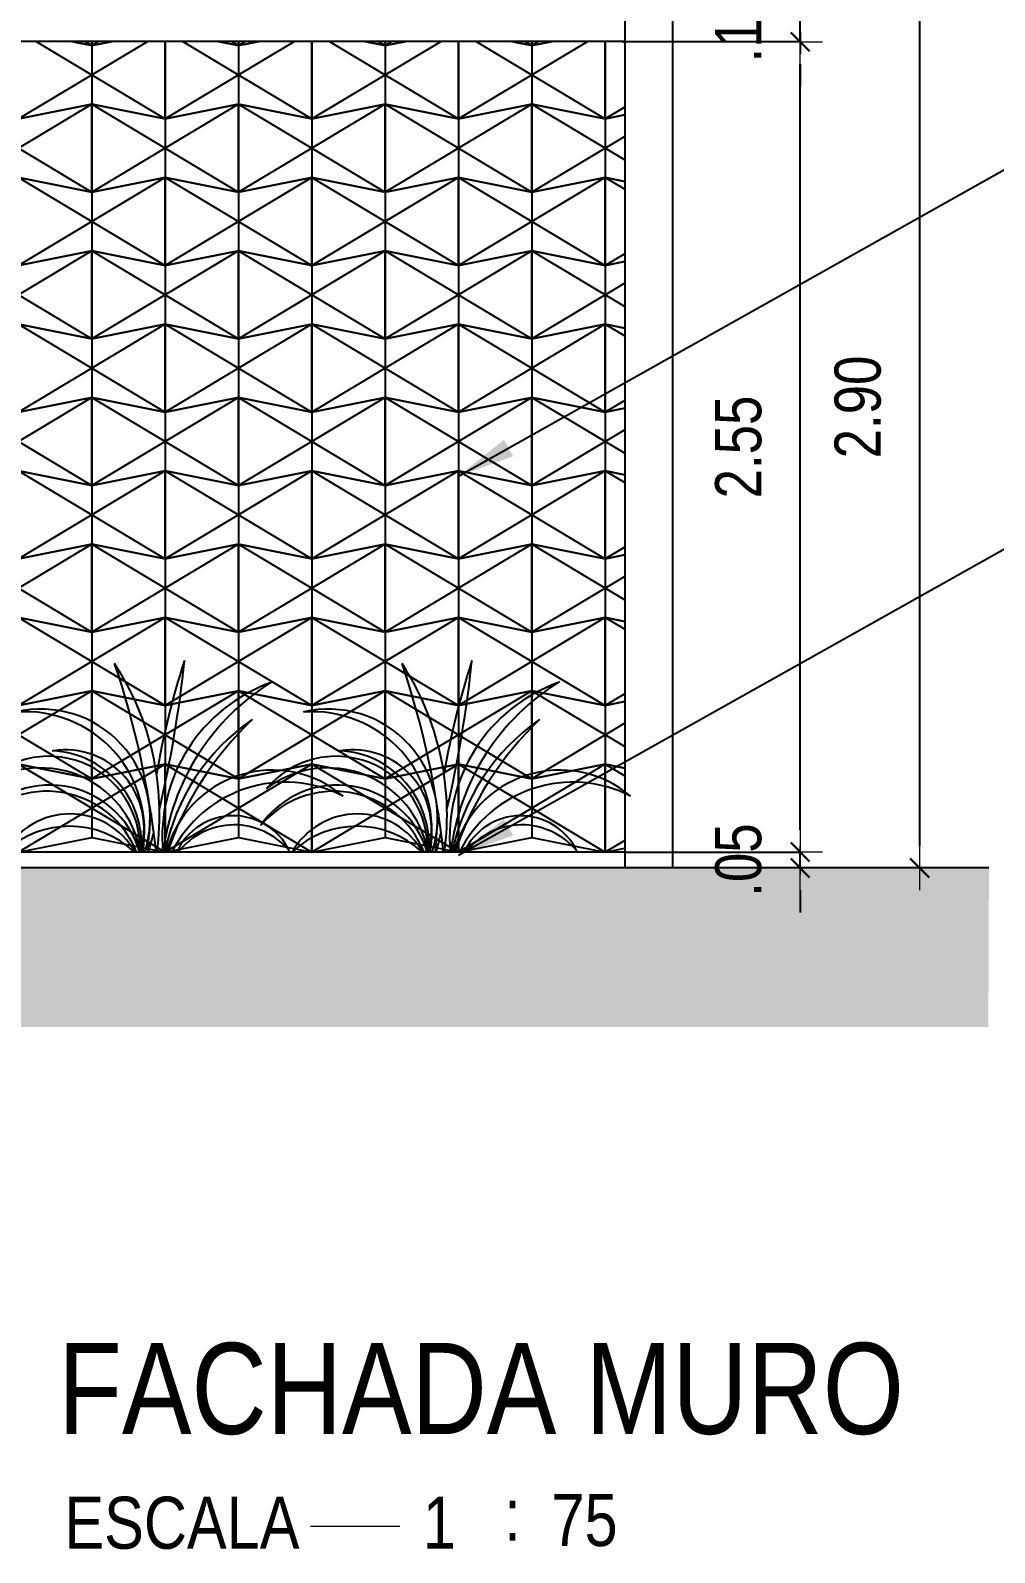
# Model space of a CAD drawing. Header units: millimetres. Extents: x -6300 to 1991, y -4770 to 4545.
# Drawn here: x 1411.972 to 1415.004, y 119.069 to 123.857 of the extents above; entities that cross this region are included whole.
import ezdxf
from ezdxf.enums import TextEntityAlignment as Align

# ---------------------------------------------------------------- set-up
doc = ezdxf.new("R2010")
doc.units = ezdxf.units.MM
doc.header["$LTSCALE"] = 20
doc.header["$MEASUREMENT"] = 0
doc.linetypes.add('CONTINU', pattern=[0])
doc.linetypes.add('HIDDEN2', pattern=[0.1875, 0.125, -0.0625])
doc.layers.get('0').update_dxf_attribs({"linetype": 'CONTINUOUS'})
doc.layers.get('DEFPOINTS').update_dxf_attribs({"linetype": 'CONTINUOUS'})
for name, color, linetype in [('COTA', 7, 'CONTINUOUS'), ('E-txt-g', 3, 'CONTINUOUS'), ('E-TXT-Y', 2, 'CONTINUOUS'), ('PLANTAS', 136, 'CONTINUOUS'), ('TEXTO3', 4, 'CONTINUOUS')]:
    doc.layers.add(name, color=color, linetype=linetype)
for name, color, linetype, lineweight in [('E-Cta-W', 7, 'CONTINUOUS', 20), ('E-Pen-C', 4, 'CONTINUOUS', 15), ('E-Pen-G', 3, 'CONTINUOUS', 30), ('E-Txt-W', 7, 'CONTINUOUS', 20)]:
    doc.layers.add(name, color=color, linetype=linetype, lineweight=lineweight)
doc.styles.add('F2', font='ARIALN.TTF')
doc.dimstyles.new('DIMENSION-1', dxfattribs={"dimtxt": 0.145, "dimasz": 0.07, "dimexe": 1, "dimexo": 0, "dimgap": 0.12, "dimtad": 1, "dimzin": 7, "dimdsep": 46, "dimtxsty": 'F2', "dimblk1": 'TRACO', "dimblk2": 'TRACO', "dimsah": 1, "dimcen": 1, "dimse1": 1, "dimse2": 1, "dimclrd": 4, "dimclre": 256, "dimclrt": 4, "dimadec": 8, "dimazin": 0, "dimtfac": 1, "dimtix": 1, "dimtmove": 2, "dimatfit": 3, "dimldrblk": 'TRACO', "dimfxl": 1, "dimtolj": 1, "dimtzin": 0, "dimarcsym": 0})
doc.dimstyles.get("Standard").update_dxf_attribs({"dimtxt": 0.18, "dimasz": 0.18, "dimexe": 0.18, "dimexo": 0.0625, "dimgap": 0.09, "dimtad": 0, "dimtih": 1, "dimtoh": 1, "dimdec": 4, "dimzin": 0, "dimdsep": 46, "dimtxsty": 'Standard', "dimcen": 0.09, "dimadec": 0, "dimazin": 0, "dimtfac": 1, "dimtdec": 4, "dimtofl": 0, "dimtmove": 0, "dimatfit": 3, "dimfxl": 1, "dimtolj": 1, "dimtzin": 0, "dimarcsym": 0})

# ---------------------------------------------------------------- blocks, each defined once
blk = doc.blocks.new('TRACO')
at = {"layer": 'E-Pen-C'}
for p, q in [((0, 1), (0, -1)), ((-1, 0), (1, 0))]:
    blk.add_line(p, q, dxfattribs=at)
at = {"layer": 'E-Pen-G'}
blk.add_line((-0.424, -0.424), (0.424, 0.424), dxfattribs=at)
blk = doc.blocks.new('*D603')
at = {"layer": 'COTA', "color": 4, "linetype": 'Continuous', "lineweight": -2}
for p, q in [((1414.3927, 121.3423), (1414.3927, 121.4123)), ((1414.3927, 121.2223), (1414.3927, 121.2723)), ((1414.3927, 121.1523), (1414.3927, 121.0823))]:
    blk.add_line(p, q, dxfattribs=at)
at = {"layer": 'DEFPOINTS', "color": 0, "linetype": 'Continuous'}
for p in [(1413.8409, 121.2723), (1414.3927, 121.2723), (1413.9909, 121.2223)]:
    blk.add_point(p, dxfattribs=at)
at = {"layer": 'COTA', "color": 4, "linetype": 'Continuous', "lineweight": -2, "xscale": 0.07, "yscale": 0.07, "zscale": 0.07}
for p, rotation in [((1414.3927, 121.2723), 270), ((1414.3927, 121.2223), 90)]:
    blk.add_blockref('TRACO', p, dxfattribs=dict(at, rotation=rotation))
at = {"layer": 'COTA', "color": 4, "linetype": 'Continuous', "insert": (1414.1987, 121.2473), "char_height": 0.145, "attachment_point": 5, "rotation": 90, "style": 'F2'}
blk.add_mtext('\\A1;.05', dxfattribs=at)
blk = doc.blocks.new('*D604')
at = {"layer": 'COTA', "color": 4, "linetype": 'Continuous', "lineweight": -2}
blk.add_line((1414.3927, 121.3423), (1414.3927, 123.7506), dxfattribs=at)
at = {"layer": 'DEFPOINTS', "color": 0, "linetype": 'Continuous'}
for p in [(1413.838, 123.8206), (1414.3927, 123.8206), (1413.8409, 121.2723)]:
    blk.add_point(p, dxfattribs=at)
at = {"layer": 'COTA', "color": 4, "linetype": 'Continuous', "lineweight": -2, "xscale": 0.07, "yscale": 0.07, "zscale": 0.07}
for p, rotation in [((1414.3927, 123.8206), 90), ((1414.3927, 121.2723), 270)]:
    blk.add_blockref('TRACO', p, dxfattribs=dict(at, rotation=rotation))
at = {"layer": 'COTA', "color": 4, "linetype": 'Continuous', "insert": (1414.1987, 122.5464), "char_height": 0.145, "attachment_point": 5, "rotation": 90, "style": 'F2'}
blk.add_mtext('\\A1;2.55', dxfattribs=at)
blk = doc.blocks.new('*D605')
at = {"layer": 'COTA', "color": 4, "linetype": 'Continuous', "lineweight": -2}
for p, q in [((1414.3927, 123.9923), (1414.3927, 124.0623)), ((1414.3927, 123.8206), (1414.3927, 123.9223)), ((1414.3927, 123.7506), (1414.3927, 123.6806))]:
    blk.add_line(p, q, dxfattribs=at)
at = {"layer": 'DEFPOINTS', "color": 0, "linetype": 'Continuous'}
for p in [(1413.8409, 123.9223), (1414.3927, 123.9223), (1413.838, 123.8206)]:
    blk.add_point(p, dxfattribs=at)
at = {"layer": 'COTA', "color": 4, "linetype": 'Continuous', "lineweight": -2, "xscale": 0.07, "yscale": 0.07, "zscale": 0.07}
for p, rotation in [((1414.3927, 123.9223), 270), ((1414.3927, 123.8206), 90)]:
    blk.add_blockref('TRACO', p, dxfattribs=dict(at, rotation=rotation))
at = {"layer": 'COTA', "color": 4, "linetype": 'Continuous', "insert": (1414.1987, 123.8714), "char_height": 0.145, "attachment_point": 5, "rotation": 90, "style": 'F2'}
blk.add_mtext('\\A1;.10', dxfattribs=at)
blk = doc.blocks.new('*D606')
at = {"layer": 'COTA', "color": 4, "linetype": 'Continuous', "lineweight": -2}
for p, q in [((1414.3927, 124.1923), (1414.3927, 124.2623)), ((1414.3927, 123.9223), (1414.3927, 124.1223)), ((1414.3927, 123.8523), (1414.3927, 123.7823))]:
    blk.add_line(p, q, dxfattribs=at)
at = {"layer": 'DEFPOINTS', "color": 0, "linetype": 'Continuous'}
for p in [(1413.8409, 124.1223), (1414.3927, 124.1223), (1413.8409, 123.9223)]:
    blk.add_point(p, dxfattribs=at)
at = {"layer": 'COTA', "color": 4, "linetype": 'Continuous', "lineweight": -2, "xscale": 0.07, "yscale": 0.07, "zscale": 0.07}
for p, rotation in [((1414.3927, 124.1223), 270), ((1414.3927, 123.9223), 90)]:
    blk.add_blockref('TRACO', p, dxfattribs=dict(at, rotation=rotation))
at = {"layer": 'COTA', "color": 4, "linetype": 'Continuous', "insert": (1414.1987, 124.0223), "char_height": 0.145, "attachment_point": 5, "rotation": 90, "style": 'F2'}
blk.add_mtext('\\A1;.20', dxfattribs=at)
blk = doc.blocks.new('*D607')
at = {"layer": 'COTA', "color": 4, "linetype": 'Continuous', "lineweight": -2}
blk.add_line((1414.7683, 124.0523), (1414.7683, 121.2923), dxfattribs=at)
at = {"layer": 'DEFPOINTS', "color": 0, "linetype": 'Continuous'}
for p in [(1413.9909, 124.1223), (1413.9909, 121.2223), (1414.7683, 121.2223)]:
    blk.add_point(p, dxfattribs=at)
at = {"layer": 'COTA', "color": 4, "linetype": 'Continuous', "lineweight": -2, "xscale": 0.07, "yscale": 0.07, "zscale": 0.07}
for p, rotation in [((1414.7683, 124.1223), 90), ((1414.7683, 121.2223), 270)]:
    blk.add_blockref('TRACO', p, dxfattribs=dict(at, rotation=rotation))
at = {"layer": 'COTA', "color": 4, "linetype": 'Continuous', "insert": (1414.5742, 122.6723), "char_height": 0.145, "attachment_point": 5, "rotation": 90, "style": 'F2'}
blk.add_mtext('\\A1;2.90', dxfattribs=at)
blk = doc.blocks.new('IND_DES')
at = {"layer": 'E-Txt-W', "color": 7}
blk.add_line((0.0269, -0.2428), (0.1984, -0.2428), dxfattribs=at)
at = {"layer": 'E-txt-g', "color": 7, "style": 'F2'}
for s, p in [('ESCALA', (-0.4463, -0.2864)), ('1', (0.2426, -0.2864)), (':', (0.3988, -0.2706))]:
    blk.add_text(s, height=0.1, dxfattribs=at).set_placement(p)
blk.add_attdef('ESCALA', (0.4897, -0.2812), '', height=0.1, dxfattribs=at)
at = {"layer": 'E-Txt-W', "color": 6, "style": 'F2'}
blk.add_attdef('00', text='', height=0.4, dxfattribs=at).set_placement((-0.7083, -0.2881), align=Align.CENTER)
at = {"layer": 'E-TXT-Y', "color": 7, "style": 'F2'}
for tag, p in [('PROJETO', (-0.4563, 0.1829)), ('DESENHO', (-0.4582, -0.0658))]:
    blk.add_attdef(tag, p, '', height=0.175, dxfattribs=at)
blk = doc.blocks.new('PLANT3L')
at = {"layer": 'PLANTAS', "color": 8}
blk.add_line((0.3351, 0.0015), (-0.3143, 0.0015), dxfattribs=at)
for centre, radius, start, end in [((-0.844, 0.1188), 0.8728, 352.2755, 33.0522), ((-2.7892, -0.3038), 2.8236, 6.2078, 18.5584), ((2.4214, -0.1546), 2.4353, 161.8415, 170.5179), ((-3.6764, 1.0004), 3.8044, 346.8713, 354.0253), ((0.5549, 0.0478), 0.5179, 109.7641, 185.1275), ((0.7667, -0.0849), 0.7313, 121.6539, 173.2153), ((-0.344, 0.1081), 0.3431, 341.8974, 103.3195), ((-0.3936, 0.0678), 0.3752, 349.8247, 94.1396), ((0.6959, -0.1285), 0.6634, 124.5088, 168.6962), ((1.0314, -0.3304), 1.0326, 133.5399, 161.2512), ((-0.3201, 0.0157), 0.2871, 357.1633, 139.9251), ((-0.3232, 0.0255), 0.2951, 356.0104, 87.1327), ((-0.2675, 0.0759), 0.2474, 342.7807, 98.9544), ((-0.3458, -0.0523), 0.3187, 9.7129, 127.5025), ((0.3837, -0.0849), 0.3441, 49.7127, 165.4673), ((-0.3154, -0.0813), 0.2937, 16.3782, 145.4428), ((-0.3255, -0.1107), 0.3035, 21.6985, 139.7769), ((0.4246, -0.1784), 0.3997, 62.9698, 153.252), ((-0.253, -0.1136), 0.2351, 29.3177, 150.4844), ((2.4214, -0.1546), 2.4353, 173.4597, 176.3258), ((0.2607, -0.08), 0.1958, 25.7178, 155.4156), ((-0.2539, -0.2151), 0.2978, 46.662, 133.1395), ((-3.6764, 1.0004), 3.8044, 344.7781, 345.723), ((0.2638, -0.1375), 0.2245, 39.4292, 141.7202)]:
    blk.add_arc(centre, radius, start, end, dxfattribs=at)

msp = doc.modelspace()

# ---------------------------------------------------------------- hatches: boundary and pattern name
at = {"layer": 'COTA', "linetype": 'Continuous'}
h = msp.add_hatch(dxfattribs=at)
h.set_pattern_fill('ANSI38', color=8, scale=0.4, style=0)
h.set_pattern_definition([(45, (-4.943034, 0), (-0.035355339, 0.035355339), []), (135, (-4.943034, 0), (-0.1060660172, 0.035355339), [0.125, -0.075])])
h.paths.add_polyline_path([(1414.9863, 121.2223), (1391.9926, 121.2223), (1392.005, 120.7223), (1414.9845, 120.7223)])

# ---------------------------------------------------------------- linework, layer by layer
at = {"layer": 'COTA', "color": 1, "linetype": 'Continuous'}
for p, q in [((1413.8409, 124.1223), (1413.8409, 121.2223)), ((1413.9909, 124.1223), (1413.9909, 121.2223)), ((1414.9863, 121.2223), (1391.9926, 121.2223))]:
    msp.add_line(p, q, dxfattribs=at)
at = {"layer": 'COTA', "color": 2, "linetype": 'Continuous'}
msp.add_line((1413.8409, 123.8223), (1409.1668, 123.8223), dxfattribs=at)
at = {"layer": 'COTA', "color": 8, "linetype": 'HIDDEN2'}
for p, q in [((1413.8409, 123.8223), (1414.3927, 123.8223)), ((1413.8409, 121.2723), (1414.3927, 121.2723))]:
    msp.add_line(p, q, dxfattribs=at)
at = {"layer": 'COTA', "color": 7, "linetype": 'Continuous'}
msp.add_line((1413.8409, 121.2723), (1409.1668, 121.2723), dxfattribs=at)
at = {"layer": 'TEXTO3', "color": 8, "linetype": 'CONTINU', "flags": 128}
for points in [[(1411.9346, 123.8223), (1411.9346, 123.5788), (1412.1652, 123.6249), (1412.3959, 123.5788), (1412.3959, 123.8223)], [(1412.3405, 123.8223), (1411.9346, 123.5788)], [(1411.99, 123.8223), (1412.3959, 123.5788)], [(1412.2296, 123.8223), (1412.1652, 123.8094), (1412.1009, 123.8223)], [(1412.1009, 123.8223), (1412.1652, 123.8094), (1412.1652, 123.8223)], [(1412.1438, 123.8223), (1412.1652, 123.8094)], [(1412.1652, 123.8223), (1412.1652, 123.8094), (1412.2296, 123.8223)], [(1412.1867, 123.8223), (1412.1652, 123.8094)], [(1412.1652, 123.8094), (1412.1652, 123.6249)], [(1412.3959, 123.8223), (1412.3959, 123.5788), (1412.6265, 123.6249), (1412.8572, 123.5788), (1412.8572, 123.8223)], [(1412.8018, 123.8223), (1412.3959, 123.5788)], [(1412.4513, 123.8223), (1412.8572, 123.5788)], [(1412.6909, 123.8223), (1412.6265, 123.8094), (1412.5622, 123.8223)], [(1412.5622, 123.8223), (1412.6265, 123.8094), (1412.6265, 123.8223)], [(1412.6051, 123.8223), (1412.6265, 123.8094)], [(1412.6265, 123.8223), (1412.6265, 123.8094), (1412.6909, 123.8223)], [(1412.648, 123.8223), (1412.6265, 123.8094)], [(1412.6265, 123.8094), (1412.6265, 123.6249)], [(1412.8572, 123.8223), (1412.8572, 123.5788), (1413.0878, 123.6249), (1413.3185, 123.5788), (1413.3185, 123.8223)], [(1413.2631, 123.8223), (1412.8572, 123.5788)], [(1412.9126, 123.8223), (1413.3185, 123.5788)], [(1413.1522, 123.8223), (1413.0878, 123.8094), (1413.0234, 123.8223)], [(1413.0234, 123.8223), (1413.0878, 123.8094), (1413.0878, 123.8223)], [(1413.0664, 123.8223), (1413.0878, 123.8094)], [(1413.0878, 123.8223), (1413.0878, 123.8094), (1413.1522, 123.8223)], [(1413.1093, 123.8223), (1413.0878, 123.8094)], [(1413.0878, 123.8094), (1413.0878, 123.6249)], [(1413.3185, 123.8223), (1413.3185, 123.5788), (1413.5491, 123.6249), (1413.7798, 123.5788), (1413.7798, 123.8223)], [(1413.7244, 123.8223), (1413.3185, 123.5788)], [(1413.3739, 123.8223), (1413.7798, 123.5788)], [(1413.6135, 123.8223), (1413.5491, 123.8094), (1413.4847, 123.8223)], [(1413.4847, 123.8223), (1413.5491, 123.8094), (1413.5491, 123.8223)], [(1413.5277, 123.8223), (1413.5491, 123.8094)], [(1413.5491, 123.8223), (1413.5491, 123.8094), (1413.6135, 123.8223)], [(1413.5706, 123.8223), (1413.5491, 123.8094)], [(1413.5491, 123.8094), (1413.5491, 123.6249)], [(1413.7798, 123.8223), (1413.7798, 123.5788), (1413.8409, 123.591)], [(1413.8352, 123.8223), (1413.8409, 123.8189)], [(1411.704, 123.6249), (1411.704, 123.3481), (1411.9346, 123.3942), (1412.1652, 123.3481), (1412.1652, 123.6249), (1411.9346, 123.5788), (1411.704, 123.6249)], [(1411.704, 123.6249), (1412.1652, 123.3481)], [(1412.1652, 123.6249), (1411.704, 123.3481)], [(1412.1652, 123.6249), (1412.1652, 123.3481), (1412.3959, 123.3942), (1412.6265, 123.3481), (1412.6265, 123.6249), (1412.3959, 123.5788), (1412.1652, 123.6249)], [(1412.1652, 123.6249), (1412.6265, 123.3481)], [(1412.6265, 123.6249), (1412.1652, 123.3481)], [(1412.6265, 123.6249), (1412.6265, 123.3481), (1412.8572, 123.3942), (1413.0878, 123.3481), (1413.0878, 123.6249), (1412.8572, 123.5788), (1412.6265, 123.6249)], [(1412.6265, 123.6249), (1413.0878, 123.3481)], [(1413.0878, 123.6249), (1412.6265, 123.3481)], [(1413.0878, 123.6249), (1413.0878, 123.3481), (1413.3185, 123.3942), (1413.5491, 123.3481), (1413.5491, 123.6249), (1413.3185, 123.5788), (1413.0878, 123.6249)], [(1413.0878, 123.6249), (1413.5491, 123.3481)], [(1413.5491, 123.6249), (1413.0878, 123.3481)], [(1413.5491, 123.6249), (1413.5491, 123.3481), (1413.7798, 123.3942), (1413.8409, 123.382)], [(1413.8409, 123.591), (1413.7798, 123.5788), (1413.5491, 123.6249)], [(1413.5491, 123.6249), (1413.8409, 123.4498)], [(1413.8409, 123.6154), (1413.7798, 123.5788)], [(1412.3959, 123.5788), (1412.3959, 123.3942)], [(1412.8572, 123.5788), (1412.8572, 123.3942)], [(1413.3185, 123.5788), (1413.3185, 123.3942)], [(1413.7798, 123.5788), (1413.7798, 123.3942)], [(1413.8409, 123.5232), (1413.5491, 123.3481)], [(1411.9346, 123.3942), (1411.9346, 123.1175), (1412.1652, 123.1636), (1412.3959, 123.1175), (1412.3959, 123.3942), (1412.1652, 123.3481), (1411.9346, 123.3942)], [(1411.9346, 123.3942), (1412.3959, 123.1175)], [(1412.3959, 123.3942), (1411.9346, 123.1175)], [(1412.3959, 123.3942), (1412.3959, 123.1175), (1412.6265, 123.1636), (1412.8572, 123.1175), (1412.8572, 123.3942), (1412.6265, 123.3481), (1412.3959, 123.3942)], [(1412.3959, 123.3942), (1412.8572, 123.1175)], [(1412.8572, 123.3942), (1412.3959, 123.1175)], [(1412.8572, 123.3942), (1412.8572, 123.1175), (1413.0878, 123.1636), (1413.3185, 123.1175), (1413.3185, 123.3942), (1413.0878, 123.3481), (1412.8572, 123.3942)], [(1412.8572, 123.3942), (1413.3185, 123.1175)], [(1413.3185, 123.3942), (1412.8572, 123.1175)], [(1413.3185, 123.3942), (1413.3185, 123.1175), (1413.5491, 123.1636), (1413.7798, 123.1175), (1413.7798, 123.3942), (1413.5491, 123.3481), (1413.3185, 123.3942)], [(1413.3185, 123.3942), (1413.7798, 123.1175)], [(1413.7798, 123.3942), (1413.3185, 123.1175)], [(1413.7798, 123.3942), (1413.7798, 123.1175), (1413.8409, 123.1297)], [(1413.8409, 123.382), (1413.7798, 123.3942)], [(1413.7798, 123.3942), (1413.8409, 123.3576)], [(1412.1652, 123.3481), (1412.1652, 123.1636)], [(1412.6265, 123.3481), (1412.6265, 123.1636)], [(1413.0878, 123.3481), (1413.0878, 123.1636)], [(1413.5491, 123.3481), (1413.5491, 123.1636)], [(1411.704, 123.1636), (1411.704, 122.8868), (1411.9346, 122.9329), (1412.1652, 122.8868), (1412.1652, 123.1636), (1411.9346, 123.1175), (1411.704, 123.1636)], [(1411.704, 123.1636), (1412.1652, 122.8868)], [(1412.1652, 123.1636), (1411.704, 122.8868)], [(1412.1652, 123.1636), (1412.1652, 122.8868), (1412.3959, 122.9329), (1412.6265, 122.8868), (1412.6265, 123.1636), (1412.3959, 123.1175), (1412.1652, 123.1636)], [(1412.1652, 123.1636), (1412.6265, 122.8868)], [(1412.6265, 123.1636), (1412.1652, 122.8868)], [(1412.6265, 123.1636), (1412.6265, 122.8868), (1412.8572, 122.9329), (1413.0878, 122.8868), (1413.0878, 123.1636), (1412.8572, 123.1175), (1412.6265, 123.1636)], [(1412.6265, 123.1636), (1413.0878, 122.8868)], [(1413.0878, 123.1636), (1412.6265, 122.8868)], [(1413.0878, 123.1636), (1413.0878, 122.8868), (1413.3185, 122.9329), (1413.5491, 122.8868), (1413.5491, 123.1636), (1413.3185, 123.1175), (1413.0878, 123.1636)], [(1413.0878, 123.1636), (1413.5491, 122.8868)], [(1413.5491, 123.1636), (1413.0878, 122.8868)], [(1413.5491, 123.1636), (1413.5491, 122.8868), (1413.7798, 122.9329), (1413.8409, 122.9207)], [(1413.8409, 123.1297), (1413.7798, 123.1175), (1413.5491, 123.1636)], [(1413.5491, 123.1636), (1413.8409, 122.9885)], [(1413.8409, 123.1541), (1413.7798, 123.1175)], [(1412.3959, 123.1175), (1412.3959, 122.9329)], [(1412.8572, 123.1175), (1412.8572, 122.9329)], [(1413.3185, 123.1175), (1413.3185, 122.9329)], [(1413.7798, 123.1175), (1413.7798, 122.9329)], [(1413.8409, 123.0619), (1413.5491, 122.8868)], [(1411.9346, 122.9329), (1411.9346, 122.6562), (1412.1652, 122.7023), (1412.3959, 122.6562), (1412.3959, 122.9329), (1412.1652, 122.8868), (1411.9346, 122.9329)], [(1411.9346, 122.9329), (1412.3959, 122.6562)], [(1412.3959, 122.9329), (1411.9346, 122.6562)], [(1412.3959, 122.9329), (1412.3959, 122.6562), (1412.6265, 122.7023), (1412.8572, 122.6562), (1412.8572, 122.9329), (1412.6265, 122.8868), (1412.3959, 122.9329)], [(1412.3959, 122.9329), (1412.8572, 122.6562)], [(1412.8572, 122.9329), (1412.3959, 122.6562)], [(1412.8572, 122.9329), (1412.8572, 122.6562), (1413.0878, 122.7023), (1413.3185, 122.6562), (1413.3185, 122.9329), (1413.0878, 122.8868), (1412.8572, 122.9329)], [(1412.8572, 122.9329), (1413.3185, 122.6562)], [(1413.3185, 122.9329), (1412.8572, 122.6562)], [(1413.3185, 122.9329), (1413.3185, 122.6562), (1413.5491, 122.7023), (1413.7798, 122.6562), (1413.7798, 122.9329), (1413.5491, 122.8868), (1413.3185, 122.9329)], [(1413.3185, 122.9329), (1413.7798, 122.6562)], [(1413.7798, 122.9329), (1413.3185, 122.6562)], [(1413.7798, 122.9329), (1413.7798, 122.6562), (1413.8409, 122.6684)], [(1413.8409, 122.9207), (1413.7798, 122.9329)], [(1413.7798, 122.9329), (1413.8409, 122.8963)], [(1412.1652, 122.8868), (1412.1652, 122.7023)], [(1412.6265, 122.8868), (1412.6265, 122.7023)], [(1413.0878, 122.8868), (1413.0878, 122.7023)], [(1413.5491, 122.8868), (1413.5491, 122.7023)], [(1411.704, 122.7023), (1411.704, 122.4255), (1411.9346, 122.4716), (1412.1652, 122.4255), (1412.1652, 122.7023), (1411.9346, 122.6562), (1411.704, 122.7023)], [(1411.704, 122.7023), (1412.1652, 122.4255)], [(1412.1652, 122.7023), (1411.704, 122.4255)], [(1412.1652, 122.7023), (1412.1652, 122.4255), (1412.3959, 122.4716), (1412.6265, 122.4255), (1412.6265, 122.7023), (1412.3959, 122.6562), (1412.1652, 122.7023)], [(1412.1652, 122.7023), (1412.6265, 122.4255)], [(1412.6265, 122.7023), (1412.1652, 122.4255)], [(1412.6265, 122.7023), (1412.6265, 122.4255), (1412.8572, 122.4716), (1413.0878, 122.4255), (1413.0878, 122.7023), (1412.8572, 122.6562), (1412.6265, 122.7023)], [(1412.6265, 122.7023), (1413.0878, 122.4255)], [(1413.0878, 122.7023), (1412.6265, 122.4255)], [(1413.0878, 122.7023), (1413.0878, 122.4255), (1413.3185, 122.4716), (1413.5491, 122.4255), (1413.5491, 122.7023), (1413.3185, 122.6562), (1413.0878, 122.7023)], [(1413.0878, 122.7023), (1413.5491, 122.4255)], [(1413.5491, 122.7023), (1413.0878, 122.4255)], [(1413.5491, 122.7023), (1413.5491, 122.4255), (1413.7798, 122.4716), (1413.8409, 122.4594)], [(1413.8409, 122.6684), (1413.7798, 122.6562), (1413.5491, 122.7023)], [(1413.5491, 122.7023), (1413.8409, 122.5272)], [(1412.3959, 122.6562), (1412.3959, 122.4716)], [(1412.8572, 122.6562), (1412.8572, 122.4716)], [(1413.3185, 122.6562), (1413.3185, 122.4716)], [(1413.8409, 122.6928), (1413.7798, 122.6562)], [(1413.7798, 122.6562), (1413.7798, 122.4716)], [(1413.8409, 122.6006), (1413.5491, 122.4255)], [(1411.9346, 122.4716), (1411.9346, 122.1949), (1412.1652, 122.241), (1412.3959, 122.1949), (1412.3959, 122.4716), (1412.1652, 122.4255), (1411.9346, 122.4716)], [(1411.9346, 122.4716), (1412.3959, 122.1949)], [(1412.3959, 122.4716), (1411.9346, 122.1949)], [(1412.3959, 122.4716), (1412.3959, 122.1949), (1412.6265, 122.241), (1412.8572, 122.1949), (1412.8572, 122.4716), (1412.6265, 122.4255), (1412.3959, 122.4716)], [(1412.3959, 122.4716), (1412.8572, 122.1949)], [(1412.8572, 122.4716), (1412.3959, 122.1949)], [(1412.8572, 122.4716), (1412.8572, 122.1949), (1413.0878, 122.241), (1413.3185, 122.1949), (1413.3185, 122.4716), (1413.0878, 122.4255), (1412.8572, 122.4716)], [(1412.8572, 122.4716), (1413.3185, 122.1949)], [(1413.3185, 122.4716), (1412.8572, 122.1949)], [(1413.3185, 122.4716), (1413.3185, 122.1949), (1413.5491, 122.241), (1413.7798, 122.1949), (1413.7798, 122.4716), (1413.5491, 122.4255), (1413.3185, 122.4716)], [(1413.3185, 122.4716), (1413.7798, 122.1949)], [(1413.7798, 122.4716), (1413.3185, 122.1949)], [(1413.7798, 122.4716), (1413.7798, 122.1949), (1413.8409, 122.2071)], [(1413.8409, 122.4594), (1413.7798, 122.4716)], [(1413.7798, 122.4716), (1413.8409, 122.435)], [(1412.1652, 122.4255), (1412.1652, 122.241)], [(1412.6265, 122.4255), (1412.6265, 122.241)], [(1413.0878, 122.4255), (1413.0878, 122.241)], [(1413.5491, 122.4255), (1413.5491, 122.241)], [(1411.704, 122.241), (1411.704, 121.9642), (1411.9346, 122.0104), (1412.1652, 121.9642), (1412.1652, 122.241), (1411.9346, 122.1949), (1411.704, 122.241)], [(1411.704, 122.241), (1412.1652, 121.9642)], [(1412.1652, 122.241), (1411.704, 121.9642)], [(1412.1652, 122.241), (1412.1652, 121.9642), (1412.3959, 122.0104), (1412.6265, 121.9642), (1412.6265, 122.241), (1412.3959, 122.1949), (1412.1652, 122.241)], [(1412.1652, 122.241), (1412.6265, 121.9642)], [(1412.6265, 122.241), (1412.1652, 121.9642)], [(1412.6265, 122.241), (1412.6265, 121.9642), (1412.8572, 122.0104), (1413.0878, 121.9642), (1413.0878, 122.241), (1412.8572, 122.1949), (1412.6265, 122.241)], [(1412.6265, 122.241), (1413.0878, 121.9642)], [(1413.0878, 122.241), (1412.6265, 121.9642)], [(1413.0878, 122.241), (1413.0878, 121.9642), (1413.3185, 122.0104), (1413.5491, 121.9642), (1413.5491, 122.241), (1413.3185, 122.1949), (1413.0878, 122.241)], [(1413.0878, 122.241), (1413.5491, 121.9642)], [(1413.5491, 122.241), (1413.0878, 121.9642)], [(1413.5491, 122.241), (1413.5491, 121.9642), (1413.7798, 122.0104), (1413.8409, 121.9981)], [(1413.8409, 122.2071), (1413.7798, 122.1949), (1413.5491, 122.241)], [(1413.5491, 122.241), (1413.8409, 122.0659)], [(1413.8409, 122.2315), (1413.7798, 122.1949)], [(1412.3959, 122.1949), (1412.3959, 122.0104)], [(1412.8572, 122.1949), (1412.8572, 122.0104)], [(1413.3185, 122.1949), (1413.3185, 122.0104)], [(1413.7798, 122.1949), (1413.7798, 122.0104)], [(1413.8409, 122.1393), (1413.5491, 121.9642)], [(1411.9346, 122.0104), (1411.9346, 121.7336), (1412.1652, 121.7797), (1412.3959, 121.7336), (1412.3959, 122.0104), (1412.1652, 121.9642), (1411.9346, 122.0104)], [(1411.9346, 122.0104), (1412.3959, 121.7336)], [(1412.3959, 122.0104), (1411.9346, 121.7336)], [(1412.3959, 122.0104), (1412.3959, 121.7336), (1412.6265, 121.7797), (1412.8572, 121.7336), (1412.8572, 122.0104), (1412.6265, 121.9642), (1412.3959, 122.0104)], [(1412.3959, 122.0104), (1412.8572, 121.7336)], [(1412.8572, 122.0104), (1412.3959, 121.7336)], [(1412.8572, 122.0104), (1412.8572, 121.7336), (1413.0878, 121.7797), (1413.3185, 121.7336), (1413.3185, 122.0104), (1413.0878, 121.9642), (1412.8572, 122.0104)], [(1412.8572, 122.0104), (1413.3185, 121.7336)], [(1413.3185, 122.0104), (1412.8572, 121.7336)], [(1413.3185, 122.0104), (1413.3185, 121.7336), (1413.5491, 121.7797), (1413.7798, 121.7336), (1413.7798, 122.0104), (1413.5491, 121.9642), (1413.3185, 122.0104)], [(1413.3185, 122.0104), (1413.7798, 121.7336)], [(1413.7798, 122.0104), (1413.3185, 121.7336)], [(1413.7798, 122.0104), (1413.7798, 121.7336), (1413.8409, 121.7458)], [(1413.8409, 121.9981), (1413.7798, 122.0104)], [(1413.7798, 122.0104), (1413.8409, 121.9737)], [(1412.1652, 121.9642), (1412.1652, 121.7797)], [(1412.6265, 121.9642), (1412.6265, 121.7797)], [(1413.0878, 121.9642), (1413.0878, 121.7797)], [(1413.5491, 121.9642), (1413.5491, 121.7797)], [(1411.704, 121.7797), (1411.704, 121.5029), (1411.9346, 121.5491), (1412.1652, 121.5029), (1412.1652, 121.7797), (1411.9346, 121.7336), (1411.704, 121.7797)], [(1411.704, 121.7797), (1412.1652, 121.5029)], [(1412.1652, 121.7797), (1411.704, 121.5029)], [(1412.1652, 121.7797), (1412.1652, 121.5029), (1412.3959, 121.5491), (1412.6265, 121.5029), (1412.6265, 121.7797), (1412.3959, 121.7336), (1412.1652, 121.7797)], [(1412.1652, 121.7797), (1412.6265, 121.5029)], [(1412.6265, 121.7797), (1412.1652, 121.5029)], [(1412.6265, 121.7797), (1412.6265, 121.5029), (1412.8572, 121.5491), (1413.0878, 121.5029), (1413.0878, 121.7797), (1412.8572, 121.7336), (1412.6265, 121.7797)], [(1412.6265, 121.7797), (1413.0878, 121.5029)], [(1413.0878, 121.7797), (1412.6265, 121.5029)], [(1413.0878, 121.7797), (1413.0878, 121.5029), (1413.3185, 121.5491), (1413.5491, 121.5029), (1413.5491, 121.7797), (1413.3185, 121.7336), (1413.0878, 121.7797)], [(1413.0878, 121.7797), (1413.5491, 121.5029)], [(1413.5491, 121.7797), (1413.0878, 121.5029)], [(1413.5491, 121.7797), (1413.5491, 121.5029), (1413.7798, 121.5491), (1413.8409, 121.5368)], [(1413.8409, 121.7458), (1413.7798, 121.7336), (1413.5491, 121.7797)], [(1413.5491, 121.7797), (1413.8409, 121.6047)], [(1413.8409, 121.7702), (1413.7798, 121.7336)], [(1412.3959, 121.7336), (1412.3959, 121.5491)], [(1412.8572, 121.7336), (1412.8572, 121.5491)], [(1413.3185, 121.7336), (1413.3185, 121.5491)], [(1413.7798, 121.7336), (1413.7798, 121.5491)], [(1413.8409, 121.678), (1413.5491, 121.5029)], [(1411.9346, 121.5491), (1411.9346, 121.2723), (1412.1652, 121.3184), (1412.3959, 121.2723), (1412.3959, 121.5491), (1412.1652, 121.5029), (1411.9346, 121.5491)], [(1411.9346, 121.5491), (1412.3959, 121.2723)], [(1412.3959, 121.5491), (1411.9346, 121.2723)], [(1412.3959, 121.5491), (1412.3959, 121.2723), (1412.6265, 121.3184), (1412.8572, 121.2723), (1412.8572, 121.5491), (1412.6265, 121.5029), (1412.3959, 121.5491)], [(1412.3959, 121.5491), (1412.8572, 121.2723)], [(1412.8572, 121.5491), (1412.3959, 121.2723)], [(1412.8572, 121.5491), (1412.8572, 121.2723), (1413.0878, 121.3184), (1413.3185, 121.2723), (1413.3185, 121.5491), (1413.0878, 121.5029), (1412.8572, 121.5491)], [(1412.8572, 121.5491), (1413.3185, 121.2723)], [(1413.3185, 121.5491), (1412.8572, 121.2723)], [(1413.3185, 121.5491), (1413.3185, 121.2723), (1413.5491, 121.3184), (1413.7798, 121.2723), (1413.7798, 121.5491), (1413.5491, 121.5029), (1413.3185, 121.5491)], [(1413.3185, 121.5491), (1413.7798, 121.2723)], [(1413.7798, 121.5491), (1413.3185, 121.2723)], [(1413.7798, 121.5491), (1413.7798, 121.2723), (1413.8409, 121.2845)], [(1413.8409, 121.5368), (1413.7798, 121.5491)], [(1413.7798, 121.5491), (1413.8409, 121.5124)], [(1412.1652, 121.5029), (1412.1652, 121.3184)], [(1412.6265, 121.5029), (1412.6265, 121.3184)], [(1413.0878, 121.5029), (1413.0878, 121.3184)], [(1413.5491, 121.5029), (1413.5491, 121.3184)], [(1413.8409, 121.3089), (1413.7798, 121.2723)]]:
    msp.add_lwpolyline(points, dxfattribs=at)

# ---------------------------------------------------------------- block references
ref = msp.add_blockref('IND_DES', (1412.8089, 119.5499), dxfattribs=dict(xscale=1.636240131907927, yscale=1.636240131907927, zscale=1.636240131907927))
ref.add_attrib('00', '06', dxfattribs={"layer": 'E-Txt-W', "height": 0.6545, "style": 'F2'}).set_placement((1411.4984, 119.0785), align=Align.CENTER)
ref.add_attrib('DESENHO', 'FACHADA MURO', (1412.0592, 119.4422), dxfattribs={"layer": 'E-TXT-Y', "color": 2, "height": 0.286342, "style": 'F2'})
ref.add_attrib('ESCALA', '75', (1413.6102, 119.0897), dxfattribs={"layer": 'E-txt-g', "color": 7, "height": 0.16362, "style": 'F2'})
at = {"layer": 'COTA', "color": 7, "linetype": 'Continuous'}
for p in [(1412.3491, 121.2708), (1413.2531, 121.2708)]:
    msp.add_blockref('PLANT3L', p, dxfattribs=at)

# ---------------------------------------------------------------- dimensions: what is measured, and where the dimension line sits
for base, p1, p2, picture, middle in [((1414.3927, 124.1223), (1413.8409, 123.9223), (1413.8409, 124.1223), '*D606', (1414.1987, 124.0223)), ((1414.7683, 121.2223), (1413.9909, 124.1223), (1413.9909, 121.2223), '*D607', (1414.5742, 122.6723)), ((1414.3927, 123.9223), (1413.838, 123.8206), (1413.8409, 123.9223), '*D605', (1414.1987, 123.8714)), ((1414.3927, 123.8206), (1413.8409, 121.2723), (1413.838, 123.8206), '*D604', (1414.1987, 122.5464)), ((1414.3927, 121.2723), (1413.9909, 121.2223), (1413.8409, 121.2723), '*D603', (1414.1987, 121.2473))]:
    dim = msp.add_linear_dim(base=base, p1=p1, p2=p2, angle=90, dimstyle='DIMENSION-1', override={"dimfxl": 0.1}, dxfattribs=at)
    dim.commit()
    dim.dimension.update_dxf_attribs({"geometry": picture, "text_midpoint": middle})

# ---------------------------------------------------------------- leaders
at = {"layer": 'E-Cta-W', "color": 4}
for points in [[(1413.3185, 122.4551), (1415.078, 123.443), (1415.1566, 123.4447)], [(1413.3185, 121.2624), (1415.078, 122.2503), (1415.1566, 122.252)]]:
    msp.add_leader(points, dimstyle='Standard', dxfattribs=at)

doc.saveas('drawing.dxf')
